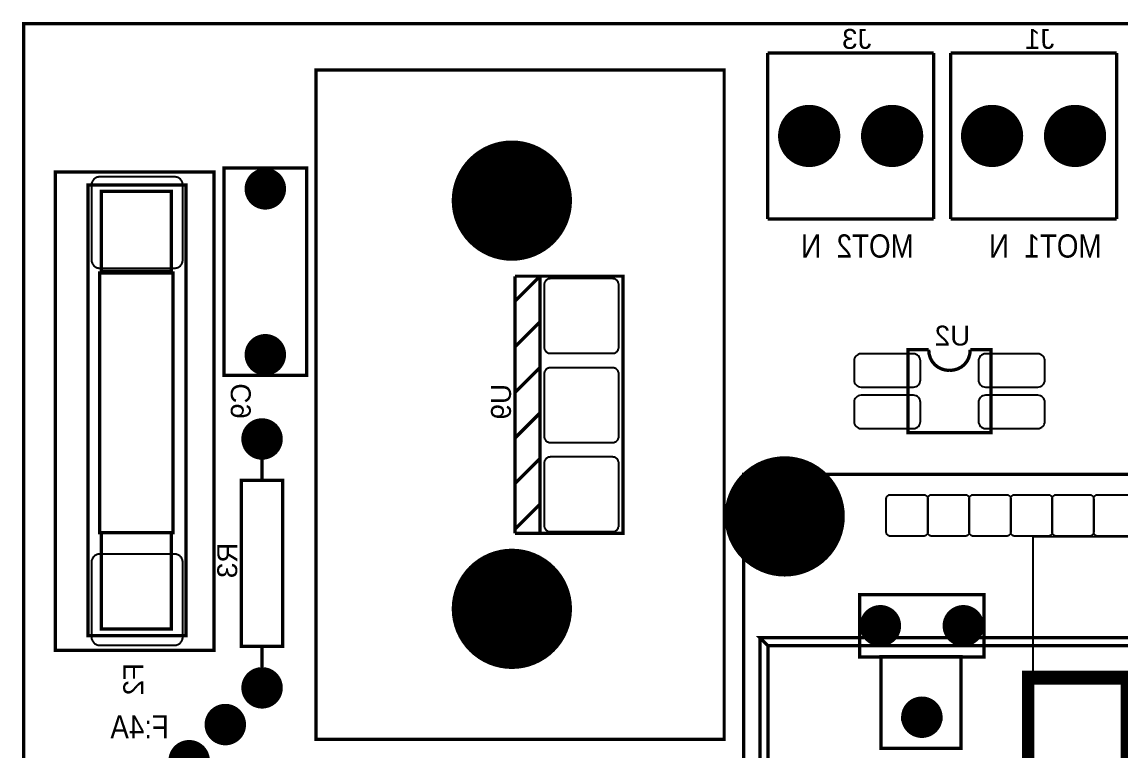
# Model space of a CAD drawing. Header units: inches. Extents: x -3.32 to 3.32, y -1.77 to 1.77.
# Drawn here: x -3.321 to -0.673, y 0.012 to 1.767 of the extents above; entities that cross this region are included whole.
import ezdxf

# ---------------------------------------------------------------- set-up
doc = ezdxf.new("R2010")
doc.units = ezdxf.units.IN
doc.layers.get('0').update_dxf_attribs({"linetype": 'CONTINUOUS'})

# ---------------------------------------------------------------- blocks, each defined once
blk = doc.blocks.new('EPAD')
at = {"const_width": 0.5}
blk.add_lwpolyline([(-0.25, 0, 1), (0.25, 0, 1)], format="xyb", close=True, dxfattribs=at)

msp = doc.modelspace()

# ---------------------------------------------------------------- linework, layer by layer
for points, const_width in [([(-3.316524, -1.763386), (3.20472, -1.763386), (3.20472, 1.763386), (-3.316524, 1.763386), (-3.316524, -1.763386)], 0.008), ([(-3.316524, -1.763386), (3.20472, -1.763386), (3.20472, 1.763386), (-3.316524, 1.763386), (-3.316524, -1.763386)], 0.008), ([(-3.316524, -1.763386), (3.20472, -1.763386), (3.20472, 1.763386), (-3.316524, 1.763386), (-3.316524, -1.763386)], 0.008), ([(-1.522823, 1.69252), (-1.522823, 1.29252)], 0.008), ([(-1.122823, 1.69252), (-1.522823, 1.69252)], 0.008), ([(-1.522823, 1.69252), (-1.522823, 1.29252)], 0.008), ([(-1.122823, 1.69252), (-1.522823, 1.69252)], 0.008), ([(-1.522823, 1.69252), (-1.522823, 1.29252)], 0.008), ([(-1.122823, 1.69252), (-1.522823, 1.69252)], 0.008), ([(-1.122823, 1.69252), (-1.122823, 1.29252)], 0.008), ([(-1.122823, 1.69252), (-1.122823, 1.29252)], 0.008), ([(-1.122823, 1.69252), (-1.122823, 1.29252)], 0.008), ([(-1.081878, 1.69252), (-1.081878, 1.29252)], 0.008), ([(-0.681878, 1.69252), (-1.081878, 1.69252)], 0.008), ([(-1.081878, 1.69252), (-1.081878, 1.29252)], 0.008), ([(-0.681878, 1.69252), (-1.081878, 1.69252)], 0.008), ([(-1.081878, 1.69252), (-1.081878, 1.29252)], 0.008), ([(-0.681878, 1.69252), (-1.081878, 1.69252)], 0.008), ([(-0.681878, 1.69252), (-0.681878, 1.29252)], 0.008), ([(-0.681878, 1.69252), (-0.681878, 1.29252)], 0.008), ([(-0.681878, 1.69252), (-0.681878, 1.29252)], 0.008), ([(-2.611988, 0.037339), (-1.627736, 0.037339), (-1.627736, 1.651512), (-2.611988, 1.651512), (-2.611988, 0.037339)], 0.008), ([(-2.611988, 0.037339), (-1.627736, 0.037339), (-1.627736, 1.651512), (-2.611988, 1.651512), (-2.611988, 0.037339)], 0.008), ([(-2.611988, 0.037339), (-1.627736, 0.037339), (-1.627736, 1.651512), (-2.611988, 1.651512), (-2.611988, 0.037339)], 0.008), ([(-3.239752, 0.252362), (-2.857862, 0.252362), (-2.857862, 1.405906), (-3.239752, 1.405906), (-3.239752, 0.252362)], 0.008), ([(-3.239752, 0.252362), (-2.857862, 0.252362), (-2.857862, 1.405906), (-3.239752, 1.405906), (-3.239752, 0.252362)], 0.008), ([(-3.239752, 0.252362), (-2.857862, 0.252362), (-2.857862, 1.405906), (-3.239752, 1.405906), (-3.239752, 0.252362)], 0.008), ([(-2.833846, 0.914961), (-2.633846, 0.914961), (-2.633846, 1.414961), (-2.833846, 1.414961), (-2.833846, 0.914961)], 0.008), ([(-2.833846, 0.914961), (-2.633846, 0.914961), (-2.633846, 1.414961), (-2.833846, 1.414961), (-2.833846, 0.914961)], 0.008), ([(-2.833846, 0.914961), (-2.633846, 0.914961), (-2.633846, 1.414961), (-2.833846, 1.414961), (-2.833846, 0.914961)], 0.008), ([(-3.161012, 0.287795), (-2.924791, 0.287795), (-2.924791, 1.374409), (-3.161012, 1.374409), (-3.161012, 0.287795)], 0.008), ([(-3.161012, 0.287795), (-2.924791, 0.287795), (-2.924791, 1.374409), (-3.161012, 1.374409), (-3.161012, 0.287795)], 0.008), ([(-3.161012, 0.287795), (-2.924791, 0.287795), (-2.924791, 1.374409), (-3.161012, 1.374409), (-3.161012, 0.287795)], 0.008), ([(-3.129516, 1.165748), (-2.960224, 1.165748), (-2.960224, 1.358661), (-3.129516, 1.358661), (-3.129516, 1.165748)], 0.008), ([(-3.129516, 1.165748), (-2.960224, 1.165748), (-2.960224, 1.358661), (-3.129516, 1.358661), (-3.129516, 1.165748)], 0.008), ([(-3.129516, 1.165748), (-2.960224, 1.165748), (-2.960224, 1.358661), (-3.129516, 1.358661), (-3.129516, 1.165748)], 0.008), ([(-1.122823, 1.29252), (-1.522823, 1.29252)], 0.008), ([(-1.122823, 1.29252), (-1.522823, 1.29252)], 0.008), ([(-1.122823, 1.29252), (-1.522823, 1.29252)], 0.008), ([(-0.681878, 1.29252), (-1.081878, 1.29252)], 0.008), ([(-0.681878, 1.29252), (-1.081878, 1.29252)], 0.008), ([(-0.681878, 1.29252), (-1.081878, 1.29252)], 0.008), ([(-3.133453, 0.535827), (-2.956287, 0.535827), (-2.956287, 1.161811), (-3.133453, 1.161811), (-3.133453, 0.535827)], 0.008), ([(-3.133453, 0.535827), (-2.956287, 0.535827), (-2.956287, 1.161811), (-3.133453, 1.161811), (-3.133453, 0.535827)], 0.008), ([(-3.133453, 0.535827), (-2.956287, 0.535827), (-2.956287, 1.161811), (-3.133453, 1.161811), (-3.133453, 0.535827)], 0.008), ([(-2.131752, 1.154425), (-2.131752, 0.534425)], 0.008), ([(-2.071752, 1.154425), (-2.131752, 1.094425)], 0.008), ([(-2.071752, 1.154425), (-2.131752, 1.154425)], 0.008), ([(-2.131752, 1.154425), (-2.131752, 0.534425)], 0.008), ([(-2.071752, 1.154425), (-2.131752, 1.094425)], 0.008), ([(-2.071752, 1.154425), (-2.131752, 1.154425)], 0.008), ([(-2.131752, 1.154425), (-2.131752, 0.534425)], 0.008), ([(-2.071752, 1.154425), (-2.131752, 1.094425)], 0.008), ([(-2.071752, 1.154425), (-2.131752, 1.154425)], 0.008), ([(-2.071752, 1.154425), (-2.071752, 0.534425), (-1.871752, 0.534425), (-1.871752, 1.154425), (-2.071752, 1.154425)], 0.008), ([(-2.071752, 1.154425), (-2.071752, 0.534425), (-1.871752, 0.534425), (-1.871752, 1.154425), (-2.071752, 1.154425)], 0.008), ([(-2.071752, 1.154425), (-2.071752, 0.534425), (-1.871752, 0.534425), (-1.871752, 1.154425), (-2.071752, 1.154425)], 0.008), ([(-2.071752, 1.044425), (-2.131752, 0.984425)], 0.008), ([(-2.071752, 1.044425), (-2.131752, 0.984425)], 0.008), ([(-2.071752, 1.044425), (-2.131752, 0.984425)], 0.008), ([(-1.134634, 0.977165), (-1.184634, 0.977165), (-1.184634, 0.777165), (-0.984634, 0.777165), (-0.984634, 0.977165), (-1.034634, 0.977165)], 0.008), ([(-1.134634, 0.977165), (-1.184634, 0.977165), (-1.184634, 0.777165), (-0.984634, 0.777165), (-0.984634, 0.977165), (-1.034634, 0.977165)], 0.008), ([(-1.134634, 0.977165), (-1.184634, 0.977165), (-1.184634, 0.777165), (-0.984634, 0.777165), (-0.984634, 0.977165), (-1.034634, 0.977165)], 0.008), ([(-1.084634, 0.927165), (-1.094821, 0.928124), (-1.104259, 0.9309), (-1.112759, 0.935339), (-1.120134, 0.941291), (-1.126196, 0.948601), (-1.130759, 0.957119), (-1.133634, 0.966691), (-1.134634, 0.977165)], 0.008), ([(-1.084634, 0.927165), (-1.094821, 0.928124), (-1.104259, 0.9309), (-1.112759, 0.935339), (-1.120134, 0.941291), (-1.126196, 0.948601), (-1.130759, 0.957119), (-1.133634, 0.966691), (-1.134634, 0.977165)], 0.008), ([(-1.084634, 0.927165), (-1.094821, 0.928124), (-1.104259, 0.9309), (-1.112759, 0.935339), (-1.120134, 0.941291), (-1.126196, 0.948601), (-1.130759, 0.957119), (-1.133634, 0.966691), (-1.134634, 0.977165)], 0.008), ([(-1.084634, 0.927165), (-1.074159, 0.928124), (-1.064587, 0.9309), (-1.056069, 0.935339), (-1.048759, 0.941291), (-1.042808, 0.948601), (-1.038368, 0.957119), (-1.035593, 0.966691), (-1.034634, 0.977165)], 0.008), ([(-1.084634, 0.927165), (-1.074159, 0.928124), (-1.064587, 0.9309), (-1.056069, 0.935339), (-1.048759, 0.941291), (-1.042808, 0.948601), (-1.038368, 0.957119), (-1.035593, 0.966691), (-1.034634, 0.977165)], 0.008), ([(-1.084634, 0.927165), (-1.074159, 0.928124), (-1.064587, 0.9309), (-1.056069, 0.935339), (-1.048759, 0.941291), (-1.042808, 0.948601), (-1.038368, 0.957119), (-1.035593, 0.966691), (-1.034634, 0.977165)], 0.008), ([(-2.071752, 0.934425), (-2.131752, 0.874425)], 0.008), ([(-2.071752, 0.934425), (-2.131752, 0.874425)], 0.008), ([(-2.071752, 0.934425), (-2.131752, 0.874425)], 0.008), ([(-2.071752, 0.824425), (-2.131752, 0.764425)], 0.008), ([(-2.071752, 0.824425), (-2.131752, 0.764425)], 0.008), ([(-2.071752, 0.824425), (-2.131752, 0.764425)], 0.008), ([(-2.74172, 0.711811), (-2.74172, 0.661811)], 0.008), ([(-2.74172, 0.711811), (-2.74172, 0.661811)], 0.008), ([(-2.74172, 0.711811), (-2.74172, 0.661811)], 0.008), ([(-2.071752, 0.714425), (-2.131752, 0.654425)], 0.008), ([(-2.071752, 0.714425), (-2.131752, 0.654425)], 0.008), ([(-2.071752, 0.714425), (-2.131752, 0.654425)], 0.008), ([(-2.79172, 0.261811), (-2.69172, 0.261811), (-2.69172, 0.661811), (-2.79172, 0.661811), (-2.79172, 0.261811)], 0.008), ([(-2.79172, 0.261811), (-2.69172, 0.261811), (-2.69172, 0.661811), (-2.79172, 0.661811), (-2.79172, 0.261811)], 0.008), ([(-2.79172, 0.261811), (-2.69172, 0.261811), (-2.69172, 0.661811), (-2.79172, 0.661811), (-2.79172, 0.261811)], 0.008), ([(-1.581097, -1.685431), (-1.581097, 0.676773), (2.277171, 0.676773), (2.277171, -1.685431)], 0.008), ([(-1.581097, -1.685431), (-1.581097, 0.676773), (2.277171, 0.676773), (2.277171, -1.685431)], 0.008), ([(-1.581097, -1.685431), (-1.581097, 0.676773), (2.277171, 0.676773), (2.277171, -1.685431)], 0.008), ([(-2.071752, 0.604425), (-2.131752, 0.544425)], 0.008), ([(-2.071752, 0.604425), (-2.131752, 0.544425)], 0.008), ([(-2.071752, 0.604425), (-2.131752, 0.544425)], 0.008), ([(-2.071752, 0.604425), (-2.131752, 0.544425)], 0.008), ([(-2.071752, 0.604425), (-2.131752, 0.544425)], 0.008), ([(-2.071752, 0.604425), (-2.131752, 0.544425)], 0.008), ([(-3.129516, 0.303543), (-2.960224, 0.303543), (-2.960224, 0.535827), (-3.129516, 0.535827), (-3.129516, 0.303543)], 0.008), ([(-3.129516, 0.303543), (-2.960224, 0.303543), (-2.960224, 0.535827), (-3.129516, 0.535827), (-3.129516, 0.303543)], 0.008), ([(-3.129516, 0.303543), (-2.960224, 0.303543), (-2.960224, 0.535827), (-3.129516, 0.535827), (-3.129516, 0.303543)], 0.008), ([(-2.071752, 0.534425), (-2.131752, 0.534425)], 0.008), ([(-2.071752, 0.534425), (-2.131752, 0.534425)], 0.008), ([(-2.071752, 0.534425), (-2.131752, 0.534425)], 0.008), ([(-1.301169, 0.236417), (-1.001169, 0.236417), (-1.001169, 0.386417), (-1.301169, 0.386417), (-1.301169, 0.236417)], 0.008), ([(-1.301169, 0.236417), (-1.001169, 0.236417), (-1.001169, 0.386417), (-1.301169, 0.386417), (-1.301169, 0.236417)], 0.008), ([(-1.301169, 0.236417), (-1.001169, 0.236417), (-1.001169, 0.386417), (-1.301169, 0.386417), (-1.301169, 0.236417)], 0.008), ([(-2.74172, 0.261811), (-2.74172, 0.211811)], 0.008), ([(-2.74172, 0.261811), (-2.74172, 0.211811)], 0.008), ([(-2.74172, 0.261811), (-2.74172, 0.211811)], 0.008), ([(-1.522042, 0.263387), (-1.541727, 0.283072), (2.237801, 0.283072)], 0.008), ([(-1.522042, 0.263387), (-1.541727, 0.283072), (2.237801, 0.283072)], 0.008), ([(-1.522042, 0.263387), (-1.541727, 0.283072), (2.237801, 0.283072)], 0.008), ([(-1.541727, 0.283072), (-1.541727, -1.291731)], 0.008), ([(-1.541727, 0.283072), (-1.541727, -1.291731)], 0.008), ([(-1.541727, 0.283072), (-1.541727, -1.291731)], 0.008), ([(-1.522042, -1.272046), (-1.522042, 0.263387), (2.218116, 0.263387)], 0.008), ([(-1.522042, -1.272046), (-1.522042, 0.263387), (2.218116, 0.263387)], 0.008), ([(-1.522042, -1.272046), (-1.522042, 0.263387), (2.218116, 0.263387)], 0.008), ([(-1.249594, 0.016142), (-1.056681, 0.016142), (-1.056681, 0.236614), (-1.249594, 0.236614), (-1.249594, 0.016142)], 0.008), ([(-1.249594, 0.016142), (-1.056681, 0.016142), (-1.056681, 0.236614), (-1.249594, 0.236614), (-1.249594, 0.016142)], 0.008), ([(-1.249594, 0.016142), (-1.056681, 0.016142), (-1.056681, 0.236614), (-1.249594, 0.236614), (-1.249594, 0.016142)], 0.008), ([(-0.894835, -0.681295), (-0.657063, -0.681295), (-0.657063, 0.187854), (-0.894835, 0.187854), (-0.894835, -0.681295)], 0.03), ([(-0.894835, -0.681295), (-0.657063, -0.681295), (-0.657063, 0.187854), (-0.894835, 0.187854), (-0.894835, -0.681295)], 0.03), ([(-0.894835, -0.681295), (-0.657063, -0.681295), (-0.657063, 0.187854), (-0.894835, 0.187854), (-0.894835, -0.681295)], 0.03), ([(-1.201169, 0.086417), (-1.101169, 0.086417)], 0.008), ([(-1.201169, 0.086417), (-1.101169, 0.086417)], 0.008), ([(-1.201169, 0.086417), (-1.101169, 0.086417)], 0.008)]:
    msp.add_lwpolyline(points, dxfattribs=dict(const_width=const_width))
for points in [[(-2.932902, 1.193858), (-2.932902, 1.373858), (-2.933003, 1.375937), (-2.9333, 1.377948), (-2.933783, 1.379881), (-2.934444, 1.38173), (-2.935274, 1.383482), (-2.936263, 1.38513), (-2.937403, 1.386665), (-2.938683, 1.388077), (-2.940095, 1.389357), (-2.94163, 1.390496), (-2.943278, 1.391485), (-2.94503, 1.392315), (-2.946878, 1.392977), (-2.948812, 1.39346), (-2.950823, 1.393757), (-2.952902, 1.393858), (-3.132902, 1.393858), (-3.13498, 1.393757), (-3.136991, 1.39346), (-3.138925, 1.392977), (-3.140773, 1.392315), (-3.142525, 1.391485), (-3.144174, 1.390496), (-3.145708, 1.389357), (-3.14712, 1.388077), (-3.1484, 1.386665), (-3.14954, 1.38513), (-3.150529, 1.383482), (-3.151359, 1.38173), (-3.15202, 1.379881), (-3.152504, 1.377948), (-3.1528, 1.375937), (-3.152902, 1.373858), (-3.152902, 1.193858), (-3.1528, 1.19178), (-3.152504, 1.189769), (-3.15202, 1.187835), (-3.151359, 1.185987), (-3.150529, 1.184235), (-3.14954, 1.182586), (-3.1484, 1.181052), (-3.14712, 1.179639), (-3.145708, 1.178359), (-3.144174, 1.17722), (-3.142525, 1.176231), (-3.140773, 1.175401), (-3.138925, 1.17474), (-3.136991, 1.174256), (-3.13498, 1.173959), (-3.132902, 1.173858), (-2.952902, 1.173858), (-2.950823, 1.173959), (-2.948812, 1.174256), (-2.946878, 1.17474), (-2.94503, 1.175401), (-2.943278, 1.176231), (-2.94163, 1.17722), (-2.940095, 1.178359), (-2.938683, 1.179639), (-2.937403, 1.181052), (-2.936263, 1.182586), (-2.935274, 1.184235), (-2.934444, 1.185987), (-2.933783, 1.187835), (-2.9333, 1.189769), (-2.933003, 1.19178), (-2.932902, 1.193858)], [(-2.061752, 1.133425), (-2.061752, 0.983425), (-2.061676, 0.981866), (-2.061454, 0.980358), (-2.061091, 0.978908), (-2.060595, 0.977522), (-2.059972, 0.976207), (-2.059231, 0.974971), (-2.058376, 0.97382), (-2.057416, 0.972761), (-2.056357, 0.971801), (-2.055206, 0.970946), (-2.05397, 0.970205), (-2.052655, 0.969582), (-2.051269, 0.969086), (-2.049819, 0.968724), (-2.048311, 0.968501), (-2.046752, 0.968425), (-1.896752, 0.968425), (-1.895193, 0.968501), (-1.893685, 0.968724), (-1.892235, 0.969086), (-1.890849, 0.969582), (-1.889534, 0.970205), (-1.888298, 0.970946), (-1.887147, 0.971801), (-1.886088, 0.972761), (-1.885128, 0.97382), (-1.884273, 0.974971), (-1.883531, 0.976207), (-1.882909, 0.977522), (-1.882413, 0.978908), (-1.88205, 0.980358), (-1.881828, 0.981866), (-1.881752, 0.983425), (-1.881752, 1.133425), (-1.881828, 1.134984), (-1.88205, 1.136492), (-1.882413, 1.137943), (-1.882909, 1.139328), (-1.883531, 1.140643), (-1.884273, 1.141879), (-1.885128, 1.14303), (-1.886088, 1.144089), (-1.887147, 1.14505), (-1.888298, 1.145904), (-1.889534, 1.146646), (-1.890849, 1.147268), (-1.892235, 1.147764), (-1.893685, 1.148127), (-1.895193, 1.14835), (-1.896752, 1.148425), (-2.046752, 1.148425), (-2.048311, 1.14835), (-2.049819, 1.148127), (-2.051269, 1.147764), (-2.052655, 1.147268), (-2.05397, 1.146646), (-2.055206, 1.145904), (-2.056357, 1.14505), (-2.057416, 1.144089), (-2.058376, 1.14303), (-2.059231, 1.141879), (-2.059972, 1.140643), (-2.060595, 1.139328), (-2.061091, 1.137943), (-2.061454, 1.136492), (-2.061676, 1.134984), (-2.061752, 1.133425)], [(-1.314634, 0.950165), (-1.314634, 0.904165), (-1.314296, 0.900689), (-1.313322, 0.897475), (-1.311776, 0.894584), (-1.30972, 0.89208), (-1.307215, 0.890023), (-1.304324, 0.888477), (-1.30111, 0.887504), (-1.297634, 0.887165), (-1.171634, 0.887165), (-1.168158, 0.887504), (-1.164944, 0.888477), (-1.162053, 0.890023), (-1.159548, 0.89208), (-1.157491, 0.894584), (-1.155945, 0.897475), (-1.154972, 0.900689), (-1.154634, 0.904165), (-1.154634, 0.950165), (-1.154972, 0.953641), (-1.155945, 0.956856), (-1.157491, 0.959746), (-1.159548, 0.962251), (-1.162053, 0.964308), (-1.164944, 0.965854), (-1.168158, 0.966827), (-1.171634, 0.967165), (-1.297634, 0.967165), (-1.30111, 0.966827), (-1.304324, 0.965854), (-1.307215, 0.964308), (-1.30972, 0.962251), (-1.311776, 0.959746), (-1.313322, 0.956856), (-1.314296, 0.953641), (-1.314634, 0.950165)], [(-1.014634, 0.950165), (-1.014634, 0.904165), (-1.014296, 0.900689), (-1.013322, 0.897475), (-1.011776, 0.894584), (-1.00972, 0.89208), (-1.007215, 0.890023), (-1.004324, 0.888477), (-1.00111, 0.887504), (-0.997634, 0.887165), (-0.871634, 0.887165), (-0.868158, 0.887504), (-0.864944, 0.888477), (-0.862053, 0.890023), (-0.859548, 0.89208), (-0.857491, 0.894584), (-0.855945, 0.897475), (-0.854972, 0.900689), (-0.854634, 0.904165), (-0.854634, 0.950165), (-0.854972, 0.953641), (-0.855945, 0.956856), (-0.857491, 0.959746), (-0.859548, 0.962251), (-0.862053, 0.964308), (-0.864944, 0.965854), (-0.868158, 0.966827), (-0.871634, 0.967165), (-0.997634, 0.967165), (-1.00111, 0.966827), (-1.004324, 0.965854), (-1.007215, 0.964308), (-1.00972, 0.962251), (-1.011776, 0.959746), (-1.013322, 0.956856), (-1.014296, 0.953641), (-1.014634, 0.950165)], [(-2.061752, 0.918425), (-2.061752, 0.768425), (-2.061676, 0.766866), (-2.061454, 0.765358), (-2.061091, 0.763908), (-2.060595, 0.762522), (-2.059972, 0.761207), (-2.059231, 0.759971), (-2.058376, 0.75882), (-2.057416, 0.757761), (-2.056357, 0.756801), (-2.055206, 0.755946), (-2.05397, 0.755205), (-2.052655, 0.754582), (-2.051269, 0.754086), (-2.049819, 0.753724), (-2.048311, 0.753501), (-2.046752, 0.753425), (-1.896752, 0.753425), (-1.895193, 0.753501), (-1.893685, 0.753724), (-1.892235, 0.754086), (-1.890849, 0.754582), (-1.889534, 0.755205), (-1.888298, 0.755946), (-1.887147, 0.756801), (-1.886088, 0.757761), (-1.885128, 0.75882), (-1.884273, 0.759971), (-1.883531, 0.761207), (-1.882909, 0.762522), (-1.882413, 0.763908), (-1.88205, 0.765358), (-1.881828, 0.766866), (-1.881752, 0.768425), (-1.881752, 0.918425), (-1.881828, 0.919984), (-1.88205, 0.921492), (-1.882413, 0.922943), (-1.882909, 0.924328), (-1.883531, 0.925643), (-1.884273, 0.926879), (-1.885128, 0.92803), (-1.886088, 0.929089), (-1.887147, 0.93005), (-1.888298, 0.930904), (-1.889534, 0.931646), (-1.890849, 0.932268), (-1.892235, 0.932764), (-1.893685, 0.933127), (-1.895193, 0.93335), (-1.896752, 0.933425), (-2.046752, 0.933425), (-2.048311, 0.93335), (-2.049819, 0.933127), (-2.051269, 0.932764), (-2.052655, 0.932268), (-2.05397, 0.931646), (-2.055206, 0.930904), (-2.056357, 0.93005), (-2.057416, 0.929089), (-2.058376, 0.92803), (-2.059231, 0.926879), (-2.059972, 0.925643), (-2.060595, 0.924328), (-2.061091, 0.922943), (-2.061454, 0.921492), (-2.061676, 0.919984), (-2.061752, 0.918425)], [(-1.314634, 0.850165), (-1.314634, 0.804165), (-1.314296, 0.800689), (-1.313322, 0.797475), (-1.311776, 0.794584), (-1.30972, 0.79208), (-1.307215, 0.790023), (-1.304324, 0.788477), (-1.30111, 0.787504), (-1.297634, 0.787165), (-1.171634, 0.787165), (-1.168158, 0.787504), (-1.164944, 0.788477), (-1.162053, 0.790023), (-1.159548, 0.79208), (-1.157491, 0.794584), (-1.155945, 0.797475), (-1.154972, 0.800689), (-1.154634, 0.804165), (-1.154634, 0.850165), (-1.154972, 0.853641), (-1.155945, 0.856856), (-1.157491, 0.859746), (-1.159548, 0.862251), (-1.162053, 0.864308), (-1.164944, 0.865854), (-1.168158, 0.866827), (-1.171634, 0.867165), (-1.297634, 0.867165), (-1.30111, 0.866827), (-1.304324, 0.865854), (-1.307215, 0.864308), (-1.30972, 0.862251), (-1.311776, 0.859746), (-1.313322, 0.856856), (-1.314296, 0.853641), (-1.314634, 0.850165)], [(-1.014634, 0.850165), (-1.014634, 0.804165), (-1.014296, 0.800689), (-1.013322, 0.797475), (-1.011776, 0.794584), (-1.00972, 0.79208), (-1.007215, 0.790023), (-1.004324, 0.788477), (-1.00111, 0.787504), (-0.997634, 0.787165), (-0.871634, 0.787165), (-0.868158, 0.787504), (-0.864944, 0.788477), (-0.862053, 0.790023), (-0.859548, 0.79208), (-0.857491, 0.794584), (-0.855945, 0.797475), (-0.854972, 0.800689), (-0.854634, 0.804165), (-0.854634, 0.850165), (-0.854972, 0.853641), (-0.855945, 0.856856), (-0.857491, 0.859746), (-0.859548, 0.862251), (-0.862053, 0.864308), (-0.864944, 0.865854), (-0.868158, 0.866827), (-0.871634, 0.867165), (-0.997634, 0.867165), (-1.00111, 0.866827), (-1.004324, 0.865854), (-1.007215, 0.864308), (-1.00972, 0.862251), (-1.011776, 0.859746), (-1.013322, 0.856856), (-1.014296, 0.853641), (-1.014634, 0.850165)], [(-2.061752, 0.703425), (-2.061752, 0.553425), (-2.061676, 0.551866), (-2.061454, 0.550358), (-2.061091, 0.548908), (-2.060595, 0.547522), (-2.059972, 0.546207), (-2.059231, 0.544971), (-2.058376, 0.54382), (-2.057416, 0.542761), (-2.056357, 0.541801), (-2.055206, 0.540946), (-2.05397, 0.540205), (-2.052655, 0.539582), (-2.051269, 0.539086), (-2.049819, 0.538724), (-2.048311, 0.538501), (-2.046752, 0.538425), (-1.896752, 0.538425), (-1.895193, 0.538501), (-1.893685, 0.538724), (-1.892235, 0.539086), (-1.890849, 0.539582), (-1.889534, 0.540205), (-1.888298, 0.540946), (-1.887147, 0.541801), (-1.886088, 0.542761), (-1.885128, 0.54382), (-1.884273, 0.544971), (-1.883531, 0.546207), (-1.882909, 0.547522), (-1.882413, 0.548908), (-1.88205, 0.550358), (-1.881828, 0.551866), (-1.881752, 0.553425), (-1.881752, 0.703425), (-1.881828, 0.704984), (-1.88205, 0.706492), (-1.882413, 0.707943), (-1.882909, 0.709328), (-1.883531, 0.710643), (-1.884273, 0.711879), (-1.885128, 0.71303), (-1.886088, 0.714089), (-1.887147, 0.71505), (-1.888298, 0.715904), (-1.889534, 0.716646), (-1.890849, 0.717268), (-1.892235, 0.717764), (-1.893685, 0.718127), (-1.895193, 0.71835), (-1.896752, 0.718425), (-2.046752, 0.718425), (-2.048311, 0.71835), (-2.049819, 0.718127), (-2.051269, 0.717764), (-2.052655, 0.717268), (-2.05397, 0.716646), (-2.055206, 0.715904), (-2.056357, 0.71505), (-2.057416, 0.714089), (-2.058376, 0.71303), (-2.059231, 0.711879), (-2.059972, 0.710643), (-2.060595, 0.709328), (-2.061091, 0.707943), (-2.061454, 0.706492), (-2.061676, 0.704984), (-2.061752, 0.703425)], [(-1.226949, 0.627567), (-1.146949, 0.627567), (-1.145909, 0.627517), (-1.144904, 0.627368), (-1.143937, 0.627126), (-1.143013, 0.626795), (-1.142137, 0.626381), (-1.141313, 0.625886), (-1.140545, 0.625317), (-1.139839, 0.624676), (-1.139199, 0.62397), (-1.13863, 0.623203), (-1.138135, 0.622379), (-1.13772, 0.621502), (-1.13739, 0.620578), (-1.137148, 0.619611), (-1.136999, 0.618606), (-1.136949, 0.617567), (-1.136949, 0.537567), (-1.136999, 0.536528), (-1.137148, 0.535522), (-1.13739, 0.534556), (-1.13772, 0.533631), (-1.138135, 0.532755), (-1.13863, 0.531931), (-1.139199, 0.531164), (-1.139839, 0.530457), (-1.140545, 0.529817), (-1.141313, 0.529248), (-1.142137, 0.528753), (-1.143013, 0.528339), (-1.143937, 0.528008), (-1.144904, 0.527766), (-1.145909, 0.527617), (-1.146949, 0.527567), (-1.226949, 0.527567), (-1.227988, 0.527617), (-1.228993, 0.527766), (-1.22996, 0.528008), (-1.230884, 0.528339), (-1.231761, 0.528753), (-1.232585, 0.529248), (-1.233352, 0.529817), (-1.234058, 0.530457), (-1.234698, 0.531164), (-1.235268, 0.531931), (-1.235762, 0.532755), (-1.236177, 0.533631), (-1.236508, 0.534556), (-1.23675, 0.535522), (-1.236898, 0.536528), (-1.236949, 0.537567), (-1.236949, 0.617567), (-1.236898, 0.618606), (-1.23675, 0.619611), (-1.236508, 0.620578), (-1.236177, 0.621502), (-1.235762, 0.622379), (-1.235268, 0.623203), (-1.234698, 0.62397), (-1.234058, 0.624676), (-1.233352, 0.625317), (-1.232585, 0.625886), (-1.231761, 0.626381), (-1.230884, 0.626795), (-1.22996, 0.627126), (-1.228993, 0.627368), (-1.227988, 0.627517), (-1.226949, 0.627567)], [(-1.126949, 0.627567), (-1.046949, 0.627567), (-1.045909, 0.627517), (-1.044904, 0.627368), (-1.043937, 0.627126), (-1.043013, 0.626795), (-1.042137, 0.626381), (-1.041313, 0.625886), (-1.040545, 0.625317), (-1.039839, 0.624676), (-1.039199, 0.62397), (-1.03863, 0.623203), (-1.038135, 0.622379), (-1.03772, 0.621502), (-1.03739, 0.620578), (-1.037148, 0.619611), (-1.036999, 0.618606), (-1.036949, 0.617567), (-1.036949, 0.537567), (-1.036999, 0.536528), (-1.037148, 0.535522), (-1.03739, 0.534556), (-1.03772, 0.533631), (-1.038135, 0.532755), (-1.03863, 0.531931), (-1.039199, 0.531164), (-1.039839, 0.530457), (-1.040545, 0.529817), (-1.041313, 0.529248), (-1.042137, 0.528753), (-1.043013, 0.528339), (-1.043937, 0.528008), (-1.044904, 0.527766), (-1.045909, 0.527617), (-1.046949, 0.527567), (-1.126949, 0.527567), (-1.127988, 0.527617), (-1.128993, 0.527766), (-1.12996, 0.528008), (-1.130884, 0.528339), (-1.131761, 0.528753), (-1.132585, 0.529248), (-1.133352, 0.529817), (-1.134058, 0.530457), (-1.134698, 0.531164), (-1.135268, 0.531931), (-1.135762, 0.532755), (-1.136177, 0.533631), (-1.136508, 0.534556), (-1.13675, 0.535522), (-1.136898, 0.536528), (-1.136949, 0.537567), (-1.136949, 0.617567), (-1.136898, 0.618606), (-1.13675, 0.619611), (-1.136508, 0.620578), (-1.136177, 0.621502), (-1.135762, 0.622379), (-1.135268, 0.623203), (-1.134698, 0.62397), (-1.134058, 0.624676), (-1.133352, 0.625317), (-1.132585, 0.625886), (-1.131761, 0.626381), (-1.130884, 0.626795), (-1.12996, 0.627126), (-1.128993, 0.627368), (-1.127988, 0.627517), (-1.126949, 0.627567)], [(-1.026949, 0.627567), (-0.946949, 0.627567), (-0.945909, 0.627517), (-0.944904, 0.627368), (-0.943937, 0.627126), (-0.943013, 0.626795), (-0.942137, 0.626381), (-0.941313, 0.625886), (-0.940545, 0.625317), (-0.939839, 0.624676), (-0.939199, 0.62397), (-0.93863, 0.623203), (-0.938135, 0.622379), (-0.93772, 0.621502), (-0.93739, 0.620578), (-0.937148, 0.619611), (-0.936999, 0.618606), (-0.936949, 0.617567), (-0.936949, 0.537567), (-0.936999, 0.536528), (-0.937148, 0.535522), (-0.93739, 0.534556), (-0.93772, 0.533631), (-0.938135, 0.532755), (-0.93863, 0.531931), (-0.939199, 0.531164), (-0.939839, 0.530457), (-0.940545, 0.529817), (-0.941313, 0.529248), (-0.942137, 0.528753), (-0.943013, 0.528339), (-0.943937, 0.528008), (-0.944904, 0.527766), (-0.945909, 0.527617), (-0.946949, 0.527567), (-1.026949, 0.527567), (-1.027988, 0.527617), (-1.028993, 0.527766), (-1.02996, 0.528008), (-1.030884, 0.528339), (-1.031761, 0.528753), (-1.032585, 0.529248), (-1.033352, 0.529817), (-1.034058, 0.530457), (-1.034698, 0.531164), (-1.035268, 0.531931), (-1.035762, 0.532755), (-1.036177, 0.533631), (-1.036508, 0.534556), (-1.03675, 0.535522), (-1.036898, 0.536528), (-1.036949, 0.537567), (-1.036949, 0.617567), (-1.036898, 0.618606), (-1.03675, 0.619611), (-1.036508, 0.620578), (-1.036177, 0.621502), (-1.035762, 0.622379), (-1.035268, 0.623203), (-1.034698, 0.62397), (-1.034058, 0.624676), (-1.033352, 0.625317), (-1.032585, 0.625886), (-1.031761, 0.626381), (-1.030884, 0.626795), (-1.02996, 0.627126), (-1.028993, 0.627368), (-1.027988, 0.627517), (-1.026949, 0.627567)], [(-0.926949, 0.627567), (-0.846949, 0.627567), (-0.845909, 0.627517), (-0.844904, 0.627368), (-0.843937, 0.627126), (-0.843013, 0.626795), (-0.842137, 0.626381), (-0.841313, 0.625886), (-0.840545, 0.625317), (-0.839839, 0.624676), (-0.839199, 0.62397), (-0.83863, 0.623203), (-0.838135, 0.622379), (-0.83772, 0.621502), (-0.83739, 0.620578), (-0.837148, 0.619611), (-0.836999, 0.618606), (-0.836949, 0.617567), (-0.836949, 0.537567), (-0.836999, 0.536528), (-0.837148, 0.535522), (-0.83739, 0.534556), (-0.83772, 0.533631), (-0.838135, 0.532755), (-0.83863, 0.531931), (-0.839199, 0.531164), (-0.839839, 0.530457), (-0.840545, 0.529817), (-0.841313, 0.529248), (-0.842137, 0.528753), (-0.843013, 0.528339), (-0.843937, 0.528008), (-0.844904, 0.527766), (-0.845909, 0.527617), (-0.846949, 0.527567), (-0.926949, 0.527567), (-0.927988, 0.527617), (-0.928993, 0.527766), (-0.92996, 0.528008), (-0.930884, 0.528339), (-0.931761, 0.528753), (-0.932585, 0.529248), (-0.933352, 0.529817), (-0.934058, 0.530457), (-0.934698, 0.531164), (-0.935268, 0.531931), (-0.935762, 0.532755), (-0.936177, 0.533631), (-0.936508, 0.534556), (-0.93675, 0.535522), (-0.936898, 0.536528), (-0.936949, 0.537567), (-0.936949, 0.617567), (-0.936898, 0.618606), (-0.93675, 0.619611), (-0.936508, 0.620578), (-0.936177, 0.621502), (-0.935762, 0.622379), (-0.935268, 0.623203), (-0.934698, 0.62397), (-0.934058, 0.624676), (-0.933352, 0.625317), (-0.932585, 0.625886), (-0.931761, 0.626381), (-0.930884, 0.626795), (-0.92996, 0.627126), (-0.928993, 0.627368), (-0.927988, 0.627517), (-0.926949, 0.627567)], [(-0.826949, 0.627567), (-0.746949, 0.627567), (-0.745909, 0.627517), (-0.744904, 0.627368), (-0.743937, 0.627126), (-0.743013, 0.626795), (-0.742137, 0.626381), (-0.741313, 0.625886), (-0.740545, 0.625317), (-0.739839, 0.624676), (-0.739199, 0.62397), (-0.73863, 0.623203), (-0.738135, 0.622379), (-0.73772, 0.621502), (-0.73739, 0.620578), (-0.737148, 0.619611), (-0.736999, 0.618606), (-0.736949, 0.617567), (-0.736949, 0.537567), (-0.736999, 0.536528), (-0.737148, 0.535522), (-0.73739, 0.534556), (-0.73772, 0.533631), (-0.738135, 0.532755), (-0.73863, 0.531931), (-0.739199, 0.531164), (-0.739839, 0.530457), (-0.740545, 0.529817), (-0.741313, 0.529248), (-0.742137, 0.528753), (-0.743013, 0.528339), (-0.743937, 0.528008), (-0.744904, 0.527766), (-0.745909, 0.527617), (-0.746949, 0.527567), (-0.826949, 0.527567), (-0.827988, 0.527617), (-0.828993, 0.527766), (-0.82996, 0.528008), (-0.830884, 0.528339), (-0.831761, 0.528753), (-0.832585, 0.529248), (-0.833352, 0.529817), (-0.834058, 0.530457), (-0.834698, 0.531164), (-0.835268, 0.531931), (-0.835762, 0.532755), (-0.836177, 0.533631), (-0.836508, 0.534556), (-0.83675, 0.535522), (-0.836898, 0.536528), (-0.836949, 0.537567), (-0.836949, 0.617567), (-0.836898, 0.618606), (-0.83675, 0.619611), (-0.836508, 0.620578), (-0.836177, 0.621502), (-0.835762, 0.622379), (-0.835268, 0.623203), (-0.834698, 0.62397), (-0.834058, 0.624676), (-0.833352, 0.625317), (-0.832585, 0.625886), (-0.831761, 0.626381), (-0.830884, 0.626795), (-0.82996, 0.627126), (-0.828993, 0.627368), (-0.827988, 0.627517), (-0.826949, 0.627567)], [(-2.932902, 0.284409), (-2.932902, 0.464409), (-2.933003, 0.466488), (-2.9333, 0.468499), (-2.933783, 0.470433), (-2.934444, 0.472281), (-2.935274, 0.474033), (-2.936263, 0.475681), (-2.937403, 0.477216), (-2.938683, 0.478628), (-2.940095, 0.479909), (-2.94163, 0.481048), (-2.943278, 0.482037), (-2.94503, 0.482867), (-2.946878, 0.483528), (-2.948812, 0.484011), (-2.950823, 0.484308), (-2.952902, 0.484409), (-3.132902, 0.484409), (-3.13498, 0.484308), (-3.136991, 0.484011), (-3.138925, 0.483528), (-3.140773, 0.482867), (-3.142525, 0.482037), (-3.144174, 0.481048), (-3.145708, 0.479909), (-3.14712, 0.478628), (-3.1484, 0.477216), (-3.14954, 0.475681), (-3.150529, 0.474033), (-3.151359, 0.472281), (-3.15202, 0.470433), (-3.152504, 0.468499), (-3.1528, 0.466488), (-3.152902, 0.464409), (-3.152902, 0.284409), (-3.1528, 0.282331), (-3.152504, 0.28032), (-3.15202, 0.278386), (-3.151359, 0.276538), (-3.150529, 0.274786), (-3.14954, 0.273137), (-3.1484, 0.271603), (-3.14712, 0.270191), (-3.145708, 0.26891), (-3.144174, 0.267771), (-3.142525, 0.266782), (-3.140773, 0.265952), (-3.138925, 0.265291), (-3.136991, 0.264807), (-3.13498, 0.264511), (-3.132902, 0.264409), (-2.952902, 0.264409), (-2.950823, 0.264511), (-2.948812, 0.264807), (-2.946878, 0.265291), (-2.94503, 0.265952), (-2.943278, 0.266782), (-2.94163, 0.267771), (-2.940095, 0.26891), (-2.938683, 0.270191), (-2.937403, 0.271603), (-2.936263, 0.273137), (-2.935274, 0.274786), (-2.934444, 0.276538), (-2.933783, 0.278386), (-2.9333, 0.28032), (-2.933003, 0.282331), (-2.932902, 0.284409)]]:
    msp.add_lwpolyline(points, close=True)
for points in [[(-0.646949, 0.527567), (-0.726949, 0.527567), (-0.727988, 0.527617), (-0.728993, 0.527766), (-0.72996, 0.528008), (-0.730884, 0.528339), (-0.731761, 0.528753), (-0.732585, 0.529248), (-0.733352, 0.529817), (-0.734058, 0.530457), (-0.734698, 0.531164), (-0.735268, 0.531931), (-0.735762, 0.532755), (-0.736177, 0.533631), (-0.736508, 0.534556), (-0.73675, 0.535522), (-0.736898, 0.536528), (-0.736949, 0.537567), (-0.736949, 0.617567), (-0.736898, 0.618606), (-0.73675, 0.619611), (-0.736508, 0.620578), (-0.736177, 0.621502), (-0.735762, 0.622379), (-0.735268, 0.623203), (-0.734698, 0.62397), (-0.734058, 0.624676), (-0.733352, 0.625317), (-0.732585, 0.625886), (-0.731761, 0.626381), (-0.730884, 0.626795), (-0.72996, 0.627126), (-0.728993, 0.627368), (-0.727988, 0.627517), (-0.726949, 0.627567), (-0.726949, 0.627567), (-0.646949, 0.627567)], [(0.604807, 0.171567), (-0.883161, 0.171567), (-0.883161, 0.527087), (0.604807, 0.527087), (0.604807, 0.171567)]]:
    msp.add_lwpolyline(points)
msp.add_circle((-1.481097, 0.576773), 0.055427)
msp.add_circle((-1.481097, 0.576773), 0.055427)
msp.add_circle((-1.481097, 0.576773), 0.055427)

# ---------------------------------------------------------------- block references
for p, xscale, yscale in [((-1.422823, 1.49252), 0.15, 0.15), ((-1.222823, 1.49252), 0.15, 0.15), ((-0.981878, 1.49252), 0.15, 0.15), ((-0.781878, 1.49252), 0.15, 0.15), ((-2.139547, 1.336551), 0.29, 0.29), ((-2.733846, 1.364961), 0.1, 0.1), ((-2.733846, 0.964961), 0.1, 0.1), ((-2.74172, 0.761811), 0.1, 0.1), ((-1.481878, 0.575197), 0.29, 0.29), ((-2.139547, 0.352299), 0.29, 0.29), ((-1.251169, 0.311417), 0.1, 0.1), ((-1.051169, 0.311417), 0.1, 0.1), ((-2.74172, 0.161811), 0.1, 0.1), ((-1.151169, 0.090945), 0.1, 0.1), ((-2.830303, 0.073228), 0.1, 0.1), ((-2.917476, -0.013944), 0.1, 0.1)]:
    msp.add_blockref('EPAD', p, dxfattribs=dict(xscale=xscale, yscale=yscale))

# ---------------------------------------------------------------- texts
at = {"text_generation_flag": 2}
for s, height, width, p in [('J3', 0.048, 1.041667, (-1.272823, 1.70252)), ('J3', 0.048, 1.041667, (-1.272823, 1.70252)), ('J3', 0.048, 1.041667, (-1.272823, 1.70252)), ('J1', 0.048, 1.041667, (-0.831878, 1.70252)), ('J1', 0.048, 1.041667, (-0.831878, 1.70252)), ('J1', 0.048, 1.041667, (-0.831878, 1.70252)), ('MOT2  N', 0.056, 0.892857, (-1.170854, 1.199205)), ('MOT2  N', 0.056, 0.892857, (-1.170854, 1.199205)), ('MOT2  N', 0.056, 0.892857, (-1.170854, 1.199205)), ('MOT1  N', 0.056, 0.892857, (-0.718098, 1.199205)), ('MOT1  N', 0.056, 0.892857, (-0.718098, 1.199205)), ('MOT1  N', 0.056, 0.892857, (-0.718098, 1.199205)), ('U2', 0.048, 1.041667, (-1.034634, 0.987165)), ('U2', 0.048, 1.041667, (-1.034634, 0.987165)), ('U2', 0.048, 1.041667, (-1.034634, 0.987165)), ('F:4A', 0.056, 0.892857, (-2.96613, 0.039756)), ('F:4A', 0.056, 0.892857, (-2.96613, 0.039756)), ('F:4A', 0.056, 0.892857, (-2.96613, 0.039756))]:
    msp.add_text(s, height=height, dxfattribs=dict(at, width=width)).set_placement(p)
at = {"text_generation_flag": 2, "width": 1.041667}
for s, p in [('C9', (-2.769043, 0.896063)), ('C9', (-2.769043, 0.896063)), ('C9', (-2.769043, 0.896063)), ('U9', (-2.141752, 0.894425)), ('U9', (-2.141752, 0.894425)), ('U9', (-2.141752, 0.894425)), ('R3', (-2.80172, 0.511811)), ('R3', (-2.80172, 0.511811)), ('R3', (-2.80172, 0.511811)), ('F2', (-3.028209, 0.221654)), ('F2', (-3.028209, 0.221654)), ('F2', (-3.028209, 0.221654))]:
    msp.add_text(s, height=0.048, rotation=90, dxfattribs=at).set_placement(p)

doc.saveas('drawing.dxf')
